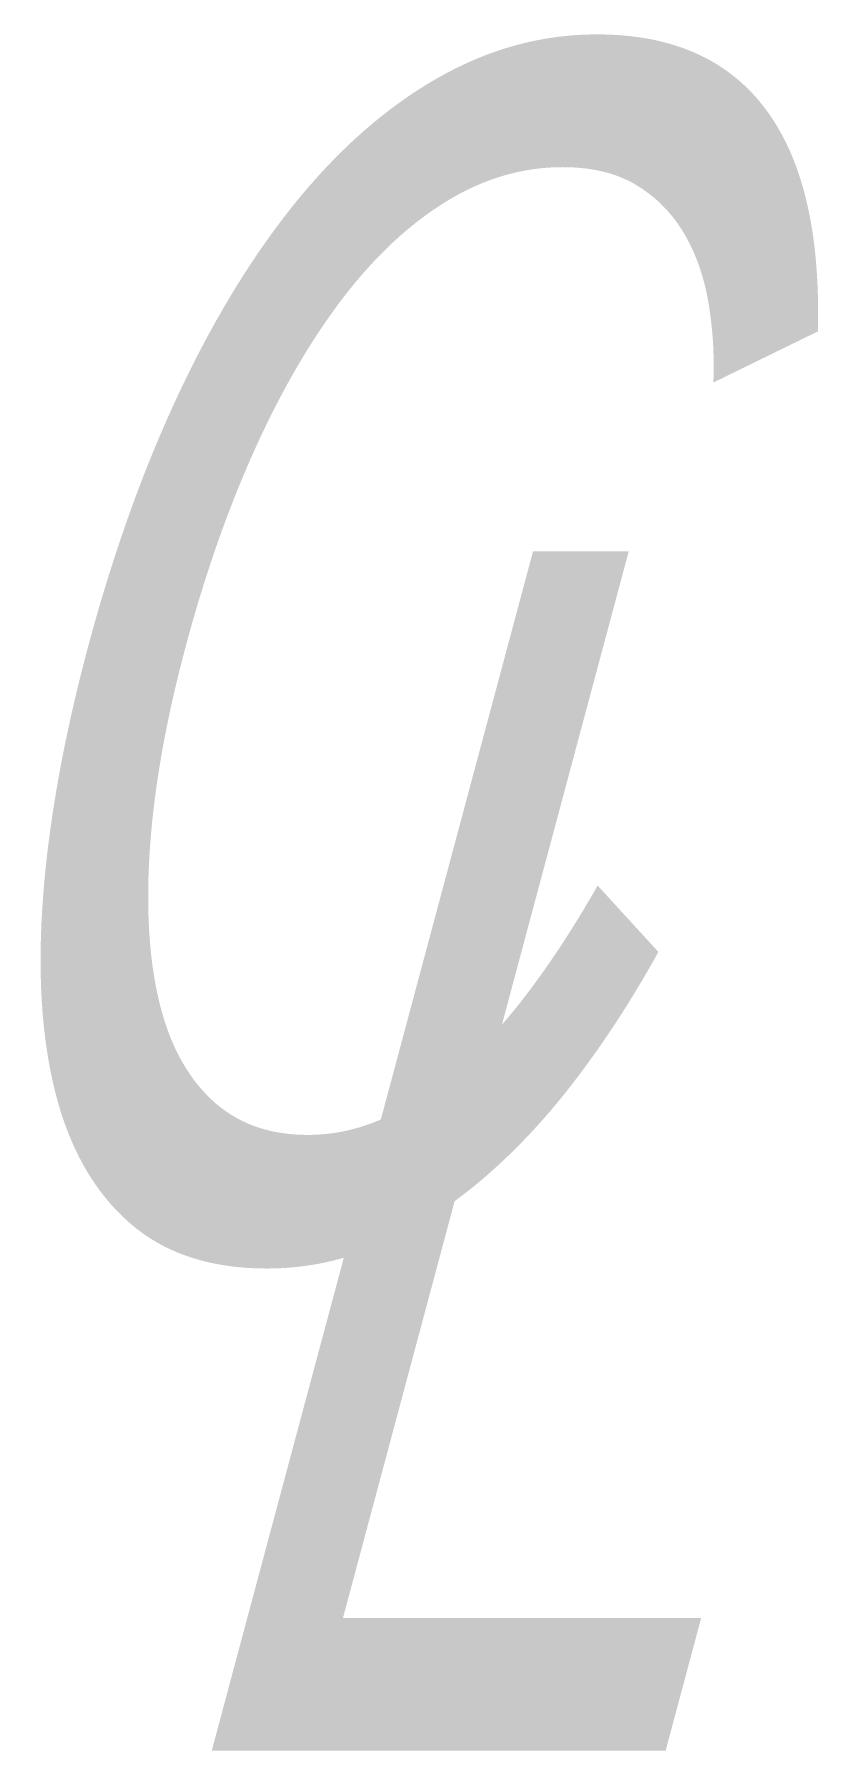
# Model space of a CAD drawing. Header units: feet. Extents: x 0.002 to 0.054, y -0.066 to 0.049.
import ezdxf
from ezdxf.enums import TextEntityAlignment as Align

# ---------------------------------------------------------------- set-up
doc = ezdxf.new("R2010")
doc.units = ezdxf.units.FT
doc.header["$MEASUREMENT"] = 0
doc.layers.add('TEXT', color=7, linetype='Continuous', lineweight=5)
doc.styles.add('H', font='ARIALN.TTF', dxfattribs={"height": 2.4})

msp = doc.modelspace()

# ---------------------------------------------------------------- texts
at = {"layer": 'TEXT', "style": 'H', "oblique": 15, "width": 0.75}
for s, p in [('C', (0.01577, 0.00773)), ('L', (0.02697, -0.0256))]:
    msp.add_text(s, height=0.08, dxfattribs=at).set_placement(p, align=Align.MIDDLE)

doc.saveas('drawing.dxf')
